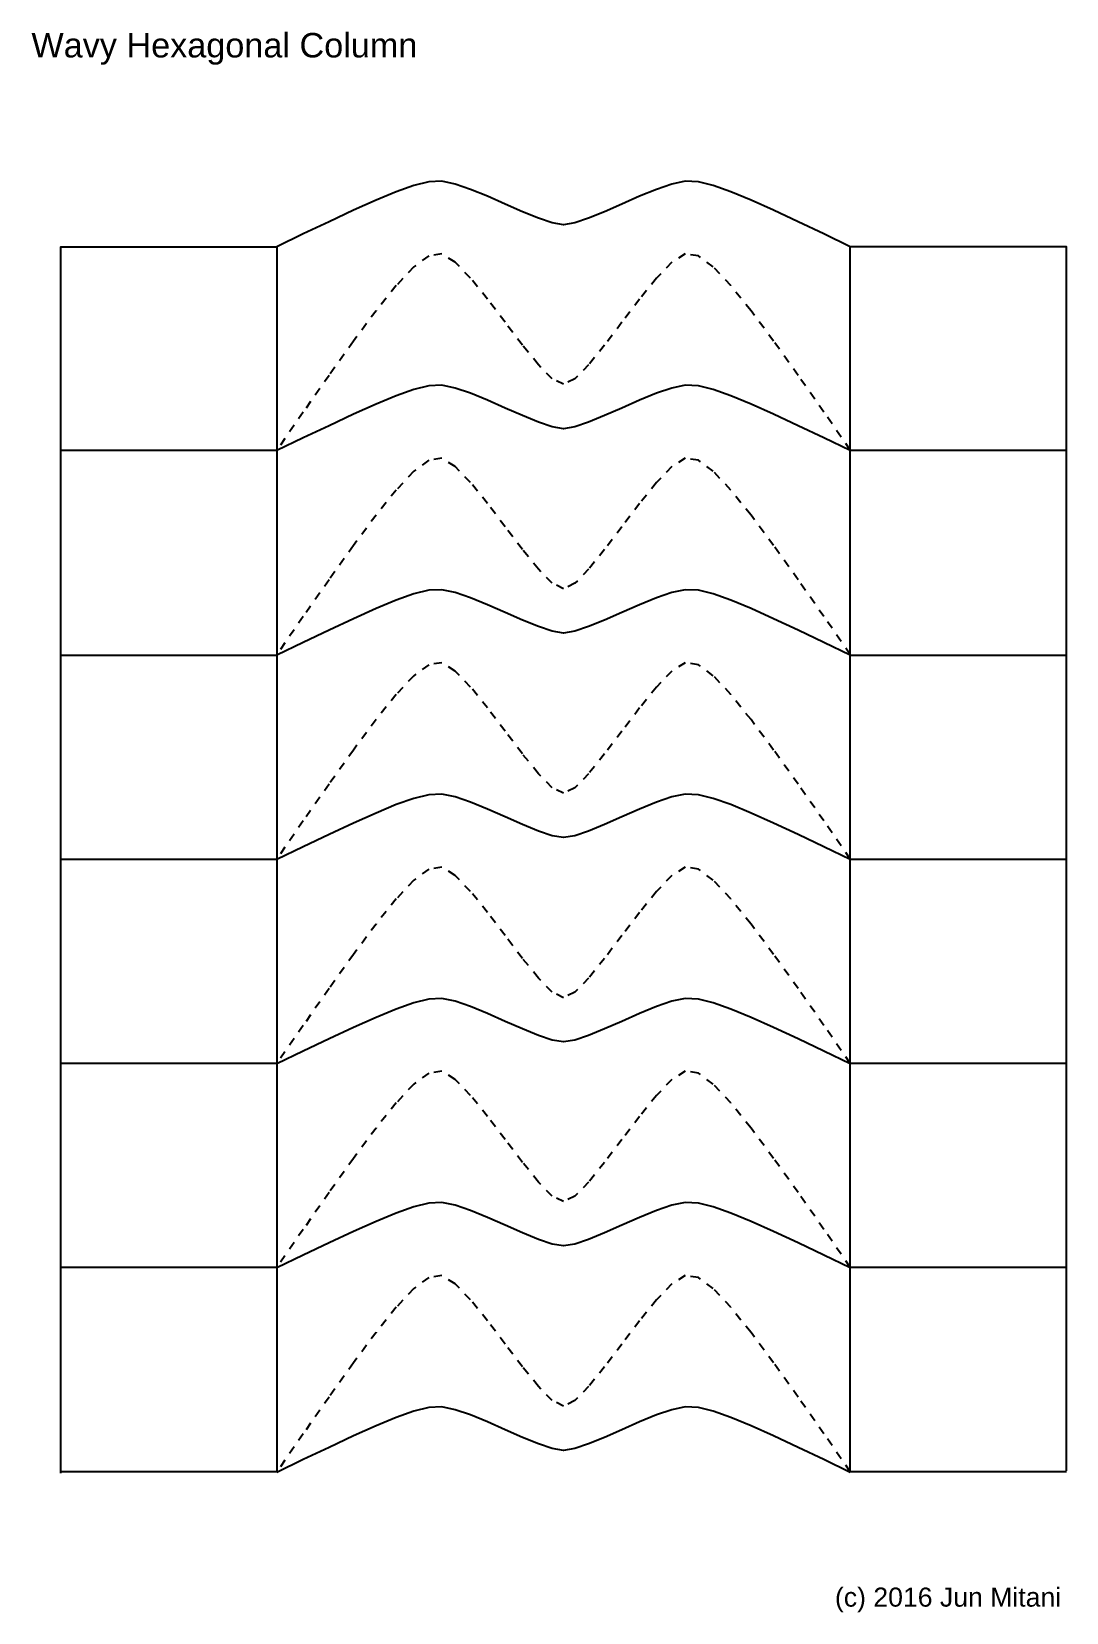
# Model space of a CAD drawing. Extents: x 11 to 193, y -288 to -9.
import ezdxf

# ---------------------------------------------------------------- set-up
doc = ezdxf.new("R2010")
doc.units = 0
for name, pattern in [('AI-LINETYPE-1', [2.822222, 1.411111, -1.411111]), ('AI-LINETYPE-10', [2.822222, 1.411111, -1.411111]), ('AI-LINETYPE-11', [2.822222, 1.411111, -1.411111]), ('AI-LINETYPE-12', [2.822222, 1.411111, -1.411111]), ('AI-LINETYPE-13', [2.822222, 1.411111, -1.411111]), ('AI-LINETYPE-14', [2.822222, 1.411111, -1.411111]), ('AI-LINETYPE-15', [2.822222, 1.411111, -1.411111]), ('AI-LINETYPE-16', [2.822222, 1.411111, -1.411111]), ('AI-LINETYPE-17', [2.822222, 1.411111, -1.411111]), ('AI-LINETYPE-18', [2.822222, 1.411111, -1.411111]), ('AI-LINETYPE-19', [2.822222, 1.411111, -1.411111]), ('AI-LINETYPE-2', [2.822222, 1.411111, -1.411111]), ('AI-LINETYPE-20', [2.822222, 1.411111, -1.411111]), ('AI-LINETYPE-21', [2.822222, 1.411111, -1.411111]), ('AI-LINETYPE-22', [2.822222, 1.411111, -1.411111]), ('AI-LINETYPE-23', [2.822222, 1.411111, -1.411111]), ('AI-LINETYPE-24', [2.822222, 1.411111, -1.411111]), ('AI-LINETYPE-25', [2.822222, 1.411111, -1.411111]), ('AI-LINETYPE-26', [2.822222, 1.411111, -1.411111]), ('AI-LINETYPE-27', [2.822222, 1.411111, -1.411111]), ('AI-LINETYPE-28', [2.822222, 1.411111, -1.411111]), ('AI-LINETYPE-29', [2.822222, 1.411111, -1.411111]), ('AI-LINETYPE-3', [2.822222, 1.411111, -1.411111]), ('AI-LINETYPE-4', [2.822222, 1.411111, -1.411111]), ('AI-LINETYPE-5', [2.822222, 1.411111, -1.411111]), ('AI-LINETYPE-6', [2.822222, 1.411111, -1.411111]), ('AI-LINETYPE-7', [2.822222, 1.411111, -1.411111]), ('AI-LINETYPE-8', [2.822222, 1.411111, -1.411111]), ('AI-LINETYPE-9', [2.822222, 1.411111, -1.411111])]:
    doc.linetypes.add(name, pattern=pattern)
for name, color, linetype in [('CUTLINE', 7, 'CONTINUOUS'), ('MOUNTAINLINE', 7, 'CONTINUOUS'), ('TEXT', 7, 'CONTINUOUS'), ('VALLEYLINE', 7, 'CONTINUOUS')]:
    doc.layers.add(name, color=color, linetype=linetype)

msp = doc.modelspace()

# ---------------------------------------------------------------- linework, layer by layer
at = {"layer": 'CUTLINE', "color": 7}
for points in [[(155.21, -46.91), (150.56, -44.67), (146.01, -42.51), (141.7, -40.5), (137.71, -38.72), (134.15, -37.24), (131.06, -36.14), (128.43, -35.49), (126.13, -35.38), (123.75, -35.87), (121.06, -36.81), (118.07, -38.03), (114.96, -39.4), (111.89, -40.74), (109.08, -41.9), (106.67, -42.72), (104.66, -43.04), (102.64, -42.72), (100.23, -41.9), (97.42, -40.74), (94.35, -39.4), (91.24, -38.03), (88.25, -36.81), (85.56, -35.87), (83.19, -35.38), (80.88, -35.49), (78.25, -36.14), (75.16, -37.24), (71.6, -38.72), (67.61, -40.5), (63.3, -42.51), (58.75, -44.67), (54.1, -46.91)], [(15.99, -263.08), (15.99, -46.91), (54.1, -46.91)], [(193.32, -262.69), (193.32, -46.91), (155.21, -46.91)], [(155.21, -262.93), (150.56, -260.69), (146.01, -258.53), (141.7, -256.52), (137.71, -254.74), (134.15, -253.26), (131.06, -252.16), (128.43, -251.51), (126.13, -251.4), (123.75, -251.89), (121.06, -252.82), (118.07, -254.05), (114.96, -255.42), (111.89, -256.76), (109.08, -257.91), (106.67, -258.74), (104.66, -259.06), (102.64, -258.74), (100.23, -257.91), (97.42, -256.76), (94.35, -255.42), (91.24, -254.05), (88.25, -252.82), (85.56, -251.89), (83.19, -251.4), (80.88, -251.51), (78.25, -252.16), (75.16, -253.26), (71.6, -254.74), (67.61, -256.52), (63.3, -258.53), (58.75, -260.69), (54.1, -262.93)], [(54.1, -262.85), (15.99, -262.85)], [(193.32, -262.85), (155.21, -262.85)]]:
    msp.add_lwpolyline(points, dxfattribs=at)
at = {"layer": 'MOUNTAINLINE', "color": 7}
for points in [[(54.1, -46.91), (54.1, -82.78)], [(155.21, -82.78), (155.21, -46.91)], [(155.21, -82.86), (150.56, -80.62), (146.01, -78.46), (141.7, -76.45), (137.71, -74.67), (134.15, -73.19), (131.06, -72.09), (128.43, -71.44), (126.13, -71.33), (123.75, -71.82), (121.06, -72.75), (118.07, -73.98), (114.96, -75.35), (111.89, -76.68), (109.08, -77.84), (106.67, -78.67), (104.66, -78.99), (102.64, -78.67), (100.23, -77.84), (97.42, -76.68), (94.35, -75.35), (91.24, -73.98), (88.25, -72.75), (85.56, -71.82), (83.19, -71.33), (80.88, -71.44), (78.25, -72.09), (75.16, -73.19), (71.6, -74.67), (67.61, -76.45), (63.3, -78.46), (58.75, -80.62), (54.1, -82.86)], [(54.1, -82.86), (15.99, -82.86)], [(54.1, -82.94), (54.1, -118.81)], [(193.32, -82.86), (155.21, -82.86)], [(155.21, -118.81), (155.21, -82.94)], [(155.21, -118.89), (150.56, -116.65), (146.01, -114.49), (141.7, -112.48), (137.71, -110.7), (134.15, -109.22), (131.06, -108.12), (128.43, -107.47), (126.13, -107.36), (123.75, -107.85), (121.06, -108.78), (118.07, -110.01), (114.96, -111.38), (111.89, -112.72), (109.08, -113.88), (106.67, -114.7), (104.66, -115.02), (102.64, -114.7), (100.23, -113.88), (97.42, -112.72), (94.35, -111.38), (91.24, -110.01), (88.25, -108.78), (85.56, -107.85), (83.19, -107.36), (80.88, -107.47), (78.25, -108.12), (75.16, -109.22), (71.6, -110.7), (67.61, -112.48), (63.3, -114.49), (58.75, -116.65), (54.1, -118.89)], [(54.1, -118.97), (15.99, -118.97)], [(54.1, -118.97), (54.1, -154.84)], [(193.32, -118.97), (155.21, -118.97)], [(155.21, -154.84), (155.21, -118.97)], [(155.21, -154.92), (150.56, -152.68), (146.01, -150.52), (141.7, -148.51), (137.71, -146.73), (134.15, -145.25), (131.06, -144.15), (128.43, -143.5), (126.13, -143.39), (123.75, -143.88), (121.06, -144.81), (118.07, -146.04), (114.96, -147.41), (111.89, -148.75), (109.08, -149.91), (106.67, -150.73), (104.66, -151.05), (102.64, -150.73), (100.23, -149.91), (97.42, -148.75), (94.35, -147.41), (91.24, -146.04), (88.25, -144.81), (85.56, -143.88), (83.19, -143.39), (80.88, -143.5), (78.25, -144.15), (75.16, -145.25), (71.6, -146.73), (67.61, -148.51), (63.3, -150.52), (58.75, -152.68), (54.1, -154.92)], [(54.1, -154.92), (15.99, -154.92)], [(54.1, -155), (54.1, -190.87)], [(193.32, -154.92), (155.21, -154.92)], [(155.21, -190.87), (155.21, -155)], [(155.21, -190.95), (150.56, -188.71), (146.01, -186.55), (141.7, -184.54), (137.71, -182.76), (134.15, -181.28), (131.06, -180.18), (128.43, -179.53), (126.13, -179.42), (123.75, -179.91), (121.06, -180.84), (118.07, -182.07), (114.96, -183.44), (111.89, -184.78), (109.08, -185.94), (106.67, -186.76), (104.66, -187.08), (102.64, -186.76), (100.23, -185.94), (97.42, -184.78), (94.35, -183.44), (91.24, -182.07), (88.25, -180.84), (85.56, -179.91), (83.19, -179.42), (80.88, -179.53), (78.25, -180.18), (75.16, -181.28), (71.6, -182.76), (67.61, -184.54), (63.3, -186.55), (58.75, -188.71), (54.1, -190.95)], [(54.1, -190.87), (15.99, -190.87)], [(54.1, -190.95), (54.1, -226.82)], [(193.32, -190.87), (155.21, -190.87)], [(155.21, -226.82), (155.21, -190.95)], [(155.21, -226.9), (150.56, -224.66), (146.01, -222.5), (141.7, -220.49), (137.71, -218.71), (134.15, -217.23), (131.06, -216.13), (128.43, -215.48), (126.13, -215.37), (123.75, -215.86), (121.06, -216.79), (118.07, -218.02), (114.96, -219.39), (111.89, -220.72), (109.08, -221.88), (106.67, -222.71), (104.66, -223.03), (102.64, -222.71), (100.23, -221.88), (97.42, -220.72), (94.35, -219.39), (91.24, -218.02), (88.25, -216.79), (85.56, -215.86), (83.19, -215.37), (80.88, -215.48), (78.25, -216.13), (75.16, -217.23), (71.6, -218.71), (67.61, -220.49), (63.3, -222.5), (58.75, -224.66), (54.1, -226.9)], [(54.1, -226.82), (15.99, -226.82)], [(54.1, -226.98), (54.1, -262.93)], [(193.32, -226.82), (155.21, -226.82)], [(155.21, -262.93), (155.21, -226.98)]]:
    msp.add_lwpolyline(points, dxfattribs=at)
at = {"layer": 'VALLEYLINE', "color": 7, "linetype": 'AI-LINETYPE-25'}
msp.add_lwpolyline([(54.1, -46.83), (54.1, -46.91)], dxfattribs=at)
at = {"layer": 'VALLEYLINE', "color": 7, "linetype": 'AI-LINETYPE-26'}
msp.add_lwpolyline([(155.21, -46.91), (155.21, -46.83)], dxfattribs=at)
at = {"layer": 'VALLEYLINE', "color": 7, "linetype": 'AI-LINETYPE-28'}
msp.add_lwpolyline([(155.21, -82.78), (150.56, -76.07), (146.01, -69.59), (141.7, -63.56), (137.71, -58.21), (134.15, -53.77), (131.06, -50.47), (128.43, -48.53), (126.13, -48.18), (123.75, -49.65), (121.06, -52.46), (118.07, -56.15), (114.96, -60.24), (111.89, -64.26), (109.08, -67.73), (106.67, -70.2), (104.66, -71.17), (102.64, -70.2), (100.23, -67.73), (97.42, -64.26), (94.35, -60.24), (91.24, -56.15), (88.25, -52.46), (85.56, -49.65), (83.19, -48.18), (80.88, -48.53), (78.25, -50.47), (75.16, -53.77), (71.6, -58.21), (67.61, -63.56), (63.3, -69.59), (58.75, -76.07), (54.1, -82.78)], dxfattribs=at)
at = {"layer": 'VALLEYLINE', "color": 7, "linetype": 'AI-LINETYPE-27'}
msp.add_lwpolyline([(54.1, -82.78), (54.1, -82.86)], dxfattribs=at)
at = {"layer": 'VALLEYLINE', "color": 7, "linetype": 'AI-LINETYPE-22'}
msp.add_lwpolyline([(54.1, -82.86), (54.1, -82.94)], dxfattribs=at)
at = {"layer": 'VALLEYLINE', "color": 7, "linetype": 'AI-LINETYPE-29'}
msp.add_lwpolyline([(155.21, -82.86), (155.21, -82.78)], dxfattribs=at)
at = {"layer": 'VALLEYLINE', "color": 7, "linetype": 'AI-LINETYPE-23'}
msp.add_lwpolyline([(155.21, -82.94), (155.21, -82.86)], dxfattribs=at)
at = {"layer": 'VALLEYLINE', "color": 7, "linetype": 'AI-LINETYPE-24'}
msp.add_lwpolyline([(155.21, -118.81), (150.56, -112.1), (146.01, -105.62), (141.7, -99.59), (137.71, -94.24), (134.15, -89.8), (131.06, -86.5), (128.43, -84.56), (126.13, -84.21), (123.75, -85.68), (121.06, -88.49), (118.07, -92.18), (114.96, -96.27), (111.89, -100.29), (109.08, -103.76), (106.67, -106.23), (104.66, -107.21), (102.64, -106.23), (100.23, -103.76), (97.42, -100.29), (94.35, -96.27), (91.24, -92.18), (88.25, -88.49), (85.56, -85.68), (83.19, -84.21), (80.88, -84.56), (78.25, -86.5), (75.16, -89.8), (71.6, -94.24), (67.61, -99.59), (63.3, -105.62), (58.75, -112.1), (54.1, -118.81)], dxfattribs=at)
at = {"layer": 'VALLEYLINE', "color": 7, "linetype": 'AI-LINETYPE-16'}
msp.add_lwpolyline([(54.1, -118.89), (54.1, -118.97)], dxfattribs=at)
at = {"layer": 'VALLEYLINE', "color": 7, "linetype": 'AI-LINETYPE-17'}
msp.add_lwpolyline([(155.21, -118.97), (155.21, -118.89)], dxfattribs=at)
at = {"layer": 'VALLEYLINE', "color": 7, "linetype": 'AI-LINETYPE-19'}
msp.add_lwpolyline([(155.21, -154.84), (150.56, -148.13), (146.01, -141.65), (141.7, -135.62), (137.71, -130.27), (134.15, -125.83), (131.06, -122.53), (128.43, -120.59), (126.13, -120.24), (123.75, -121.71), (121.06, -124.52), (118.07, -128.21), (114.96, -132.3), (111.89, -136.32), (109.08, -139.79), (106.67, -142.26), (104.66, -143.24), (102.64, -142.26), (100.23, -139.79), (97.42, -136.32), (94.35, -132.3), (91.24, -128.21), (88.25, -124.52), (85.56, -121.71), (83.19, -120.24), (80.88, -120.59), (78.25, -122.53), (75.16, -125.83), (71.6, -130.27), (67.61, -135.62), (63.3, -141.65), (58.75, -148.13), (54.1, -154.84)], dxfattribs=at)
at = {"layer": 'VALLEYLINE', "color": 7, "linetype": 'AI-LINETYPE-18'}
msp.add_lwpolyline([(54.1, -154.84), (54.1, -154.92)], dxfattribs=at)
at = {"layer": 'VALLEYLINE', "color": 7, "linetype": 'AI-LINETYPE-11'}
msp.add_lwpolyline([(54.1, -154.92), (54.1, -155)], dxfattribs=at)
at = {"layer": 'VALLEYLINE', "color": 7, "linetype": 'AI-LINETYPE-20'}
msp.add_lwpolyline([(155.21, -154.92), (155.21, -154.84)], dxfattribs=at)
at = {"layer": 'VALLEYLINE', "color": 7, "linetype": 'AI-LINETYPE-12'}
msp.add_lwpolyline([(155.21, -155), (155.21, -154.92)], dxfattribs=at)
at = {"layer": 'VALLEYLINE', "color": 7, "linetype": 'AI-LINETYPE-14'}
msp.add_lwpolyline([(155.21, -190.87), (150.56, -184.16), (146.01, -177.68), (141.7, -171.65), (137.71, -166.3), (134.15, -161.86), (131.06, -158.56), (128.43, -156.62), (126.13, -156.27), (123.75, -157.74), (121.06, -160.55), (118.07, -164.24), (114.96, -168.33), (111.89, -172.35), (109.08, -175.82), (106.67, -178.29), (104.66, -179.27), (102.64, -178.29), (100.23, -175.82), (97.42, -172.35), (94.35, -168.33), (91.24, -164.24), (88.25, -160.55), (85.56, -157.74), (83.19, -156.27), (80.88, -156.62), (78.25, -158.56), (75.16, -161.86), (71.6, -166.3), (67.61, -171.65), (63.3, -177.68), (58.75, -184.16), (54.1, -190.87)], dxfattribs=at)
at = {"layer": 'VALLEYLINE', "color": 7, "linetype": 'AI-LINETYPE-6'}
msp.add_lwpolyline([(54.1, -190.87), (54.1, -190.95)], dxfattribs=at)
at = {"layer": 'VALLEYLINE', "color": 7, "linetype": 'AI-LINETYPE-13'}
msp.add_lwpolyline([(54.1, -190.87), (54.1, -190.95)], dxfattribs=at)
at = {"layer": 'VALLEYLINE', "color": 7, "linetype": 'AI-LINETYPE-9'}
msp.add_lwpolyline([(155.21, -226.82), (150.56, -220.11), (146.01, -213.62), (141.7, -207.6), (137.71, -202.25), (134.15, -197.81), (131.06, -194.51), (128.43, -192.57), (126.13, -192.22), (123.75, -193.69), (121.06, -196.5), (118.07, -200.19), (114.96, -204.28), (111.89, -208.29), (109.08, -211.77), (106.67, -214.24), (104.66, -215.22), (102.64, -214.24), (100.23, -211.77), (97.42, -208.29), (94.35, -204.28), (91.24, -200.19), (88.25, -196.5), (85.56, -193.69), (83.19, -192.22), (80.88, -192.57), (78.25, -194.51), (75.16, -197.81), (71.6, -202.25), (67.61, -207.6), (63.3, -213.62), (58.75, -220.11), (54.1, -226.82)], dxfattribs=at)
at = {"layer": 'VALLEYLINE', "color": 7, "linetype": 'AI-LINETYPE-7'}
msp.add_lwpolyline([(155.21, -190.95), (155.21, -190.87)], dxfattribs=at)
at = {"layer": 'VALLEYLINE', "color": 7, "linetype": 'AI-LINETYPE-15'}
msp.add_lwpolyline([(155.21, -190.95), (155.21, -190.87)], dxfattribs=at)
at = {"layer": 'VALLEYLINE', "color": 7, "linetype": 'AI-LINETYPE-8'}
msp.add_lwpolyline([(54.1, -226.82), (54.1, -226.9)], dxfattribs=at)
at = {"layer": 'VALLEYLINE', "color": 7, "linetype": 'AI-LINETYPE-1'}
msp.add_lwpolyline([(54.1, -226.9), (54.1, -226.98)], dxfattribs=at)
at = {"layer": 'VALLEYLINE', "color": 7, "linetype": 'AI-LINETYPE-4'}
msp.add_lwpolyline([(155.21, -262.85), (150.56, -256.14), (146.01, -249.66), (141.7, -243.63), (137.71, -238.28), (134.15, -233.84), (131.06, -230.54), (128.43, -228.6), (126.13, -228.25), (123.75, -229.72), (121.06, -232.53), (118.07, -236.22), (114.96, -240.31), (111.89, -244.33), (109.08, -247.8), (106.67, -250.27), (104.66, -251.25), (102.64, -250.27), (100.23, -247.8), (97.42, -244.33), (94.35, -240.31), (91.24, -236.22), (88.25, -232.53), (85.56, -229.72), (83.19, -228.25), (80.88, -228.6), (78.25, -230.54), (75.16, -233.84), (71.6, -238.28), (67.61, -243.63), (63.3, -249.66), (58.75, -256.14), (54.1, -262.85)], dxfattribs=at)
at = {"layer": 'VALLEYLINE', "color": 7, "linetype": 'AI-LINETYPE-10'}
msp.add_lwpolyline([(155.21, -226.9), (155.21, -226.82)], dxfattribs=at)
at = {"layer": 'VALLEYLINE', "color": 7, "linetype": 'AI-LINETYPE-2'}
msp.add_lwpolyline([(155.21, -226.98), (155.21, -226.9)], dxfattribs=at)
at = {"layer": 'VALLEYLINE', "color": 7, "linetype": 'AI-LINETYPE-3'}
msp.add_lwpolyline([(54.1, -262.85), (54.1, -262.93)], dxfattribs=at)
at = {"layer": 'VALLEYLINE', "color": 7, "linetype": 'AI-LINETYPE-5'}
msp.add_lwpolyline([(155.21, -262.93), (155.21, -262.85)], dxfattribs=at)
at = {"layer": 'VALLEYLINE', "color": 7, "linetype": 'AI-LINETYPE-21'}
msp.add_lwpolyline([(155.21, -262.89), (155.21, -262.89)], dxfattribs=at)

# ---------------------------------------------------------------- texts
at = {"layer": 'TEXT', "color": 7, "attachment_point": 7}
for s, insert, char_height in [('\\fArial|b0|i0|c0|p34;\\W1;Wavy Hexagonal Column', (10.83, -14.86), 4.318), ('\\fArial|b0|i0|c0|p34;\\W1;(c) 2016 Jun Mitani', (152.51, -287.61), 3.3584)]:
    msp.add_mtext(s, dxfattribs=dict(at, insert=insert, char_height=char_height))

doc.saveas('drawing.dxf')
